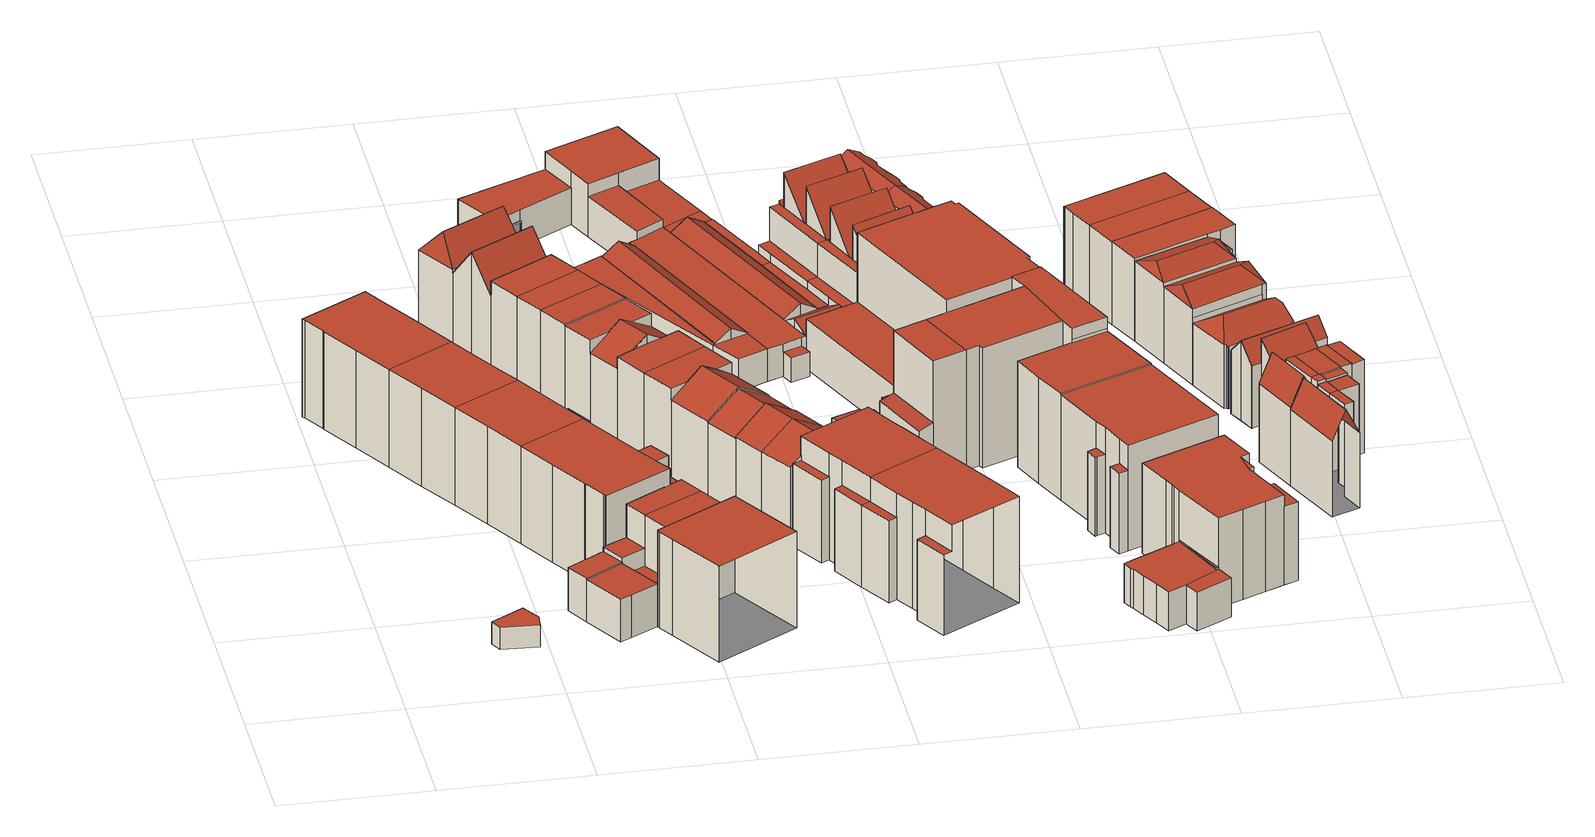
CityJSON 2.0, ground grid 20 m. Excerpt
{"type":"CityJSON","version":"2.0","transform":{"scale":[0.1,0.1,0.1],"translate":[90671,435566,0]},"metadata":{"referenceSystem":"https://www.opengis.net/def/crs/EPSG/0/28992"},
"CityObjects":{
"building1":{"type":"Building","attributes":{"TerrainHeight":2.7,"bron_tex":"UltraCAM-X 10cm juni 2008","voll_tex":"complete","bron_geo":"Lidar 15-30 punten - nov. 2008","status":"1","isWatertight":"1"},"geometry":[{"type":"MultiSurface","lod":"2","boundaries":[[[0,1,2,3,4]],[[5,6,7,8,9]],[[0,4,6,5]],[[4,3,7,6]],[[3,2,8,7]],[[2,1,9,8]],[[1,0,5,9]]],"semantics":{"surfaces":[{"type":"RoofSurface"},{"type":"GroundSurface"},{"type":"WallSurface"}],"values":[0,1,2,2,2,2,2]}}]},
"building2":{"type":"Building","attributes":{"TerrainHeight":2.69,"bron_tex":"UltraCAM-X 10cm juni 2008","voll_tex":"complete","bron_geo":"Lidar 15-30 punten - nov. 2008","status":"1","isWatertight":"0"},"geometry":[{"type":"MultiSurface","lod":"2","boundaries":[[[10,11,12,13]],[[14,15,16,17,18,19,20,21,22,23,24]],[[25,26,27,28]],[[29,30,31,32,33]],[[34,35,36,37,38,39,40,41,42,43]],[[10,13,31,30]],[[13,12,44,45]],[[12,11,25,28]],[[14,24,46,42]],[[24,23,30,29]],[[23,22,11,10]],[[22,21,26,25]],[[19,18,38,37]],[[18,17,39,38]],[[17,16,40,39]],[[16,15,41,40]],[[15,14,42,41]],[[28,27,35,44]],[[29,33,43,46]],[[33,32,34,43]],[[32,31,45,34]]],"semantics":{"surfaces":[{"type":"RoofSurface"},{"type":"GroundSurface"},{"type":"WallSurface"}],"values":[0,0,0,0,1,2,2,2,2,2,2,2,2,2,2,2,2,2,2,2,2]}}]},
"building3":{"type":"Building","attributes":{"TerrainHeight":2.68,"bron_tex":"UltraCAM-X 10cm juni 2008","voll_tex":"complete","bron_geo":"Lidar 15-30 punten - nov. 2008","status":"1","isWatertight":"0"},"geometry":[{"type":"MultiSurface","lod":"2","boundaries":[[[21,20,19,47,48,49,50,51,52]],[[53,54,55,56]],[[57,58,59,60]],[[27,26,61,62]],[[36,35,63,64,65,66,37]],[[21,52,61,26]],[[52,51,54,53]],[[51,50,58,57]],[[48,47,66,65]],[[47,19,37,66]],[[53,56,62,61]],[[56,55,67,68]],[[55,54,57,60]],[[60,59,63,67]],[[27,62,68,35]]],"semantics":{"surfaces":[{"type":"RoofSurface"},{"type":"GroundSurface"},{"type":"WallSurface"}],"values":[0,0,0,0,1,2,2,2,2,2,2,2,2,2,2]}}]},
"building4":{"type":"Building","attributes":{"TerrainHeight":2.7,"bron_tex":"UltraCAM-X 10cm juni 2008","voll_tex":"complete","bron_geo":"Lidar 15-30 punten - nov. 2008","status":"1","isWatertight":"0"},"geometry":[{"type":"MultiSurface","lod":"2","boundaries":[[[69,70,71,72]],[[50,49,48,73,74,75,76,77,78]],[[79,59,58,80]],[[81,82,83,84]],[[65,64,63,85,86,87,88]],[[69,72,79,80]],[[72,71,89,90]],[[71,70,81,84]],[[50,78,80,58]],[[78,77,70,69]],[[77,76,82,81]],[[74,73,88,87]],[[73,48,65,88]],[[59,79,90,63]],[[84,83,85,89]],[[83,82,91,92]]],"semantics":{"surfaces":[{"type":"RoofSurface"},{"type":"GroundSurface"},{"type":"WallSurface"}],"values":[0,0,0,0,1,2,2,2,2,2,2,2,2,2,2,2]}}]},
"building5":{"type":"Building","attributes":{"TerrainHeight":2.75,"bron_tex":"UltraCAM-X 10cm juni 2008","voll_tex":"complete","bron_geo":"Lidar 15-30 punten - nov. 2008","status":"1","isWatertight":"0"},"geometry":[{"type":"MultiSurface","lod":"2","boundaries":[[[93,94,95,96]],[[97,98,99,100,101]],[[102,103,104,105]],[[95,106,107,96]],[[108,109,110,111,112]],[[113,114,115,116]],[[117,118,119,120,121,122,123]],[[115,114,120,124]],[[94,93,118,125]],[[93,96,126,118]],[[95,94,108,112]],[[101,100,114,113]],[[100,99,121,120]],[[99,98,122,121]],[[98,97,127,122]],[[103,102,128,123]],[[105,104,97,101]],[[104,103,123,127]],[[96,107,119,126]],[[107,106,124,119]],[[106,95,116,115]],[[110,109,117,128]],[[109,108,125,117]],[[112,111,113,116]],[[111,110,102,105]]],"semantics":{"surfaces":[{"type":"RoofSurface"},{"type":"GroundSurface"},{"type":"WallSurface"}],"values":[0,0,0,0,0,0,1,2,2,2,2,2,2,2,2,2,2,2,2,2,2,2,2,2,2]}}]},
"building6":{"type":"Building","attributes":{"TerrainHeight":2.72,"bron_tex":"UltraCAM-X 10cm juni 2008","voll_tex":"complete","bron_geo":"Lidar 15-30 punten - nov. 2008","status":"1","isWatertight":"0"},"geometry":[{"type":"MultiSurface","lod":"2","boundaries":[[[76,75,74,129,130,131,132,133,134,135,136,137]],[[137,136,138,139]],[[140,92,91,141]],[[142,143,144,145,146]],[[86,85,147,118,117,148,149,150,151,152,87]],[[146,145,147,153]],[[145,144,118,147]],[[144,143,154,118]],[[76,137,141,91]],[[136,135,143,142]],[[135,134,117,154]],[[134,133,148,117]],[[133,132,149,148]],[[132,131,150,149]],[[131,130,151,150]],[[130,129,152,151]],[[129,74,87,152]],[[137,139,140,141]],[[139,138,153,155]],[[138,136,142,146]],[[92,140,155,85]]],"semantics":{"surfaces":[{"type":"RoofSurface"},{"type":"GroundSurface"},{"type":"WallSurface"}],"values":[0,0,0,0,1,2,2,2,2,2,2,2,2,2,2,2,2,2,2,2,2]}}]},
"building7":{"type":"Building","attributes":{"TerrainHeight":3.16,"bron_tex":"UltraCAM-X 10cm juni 2008","voll_tex":"complete","bron_geo":"Lidar 15-30 punten - nov. 2008","status":"1","isWatertight":"0"},"geometry":[{"type":"MultiSurface","lod":"2","boundaries":[[[156,157,158,159,160,161,162,163]],[[119,164,165,166,167,168,120]],[[156,163,124,120]],[[163,162,119,124]],[[162,161,164,119]],[[160,159,166,165]],[[159,158,167,166]],[[158,157,168,167]],[[157,156,120,168]]],"semantics":{"surfaces":[{"type":"RoofSurface"},{"type":"GroundSurface"},{"type":"WallSurface"}],"values":[0,1,2,2,2,2,2,2,2]}}]},
"building8":{"type":"Building","attributes":{"TerrainHeight":0.76,"bron_tex":"UltraCAM-X 10cm juni 2008","voll_tex":"complete","bron_geo":"Lidar 15-30 punten - nov. 2008","status":"1","isWatertight":"0"},"geometry":[{"type":"MultiSurface","lod":"2","boundaries":[[[169,170,171]],[[171,170,172,173,174]],[[169,171,174,175]],[[176,177,178,179,180]],[[170,169,176,180]],[[174,173,178,181]],[[173,172,182,183]],[[172,170,184,185]],[[175,174,181,177]]],"semantics":{"surfaces":[{"type":"RoofSurface"},{"type":"GroundSurface"},{"type":"WallSurface"}],"values":[0,0,0,1,2,2,2,2,2]}}]},
"building9":{"type":"Building","attributes":{"TerrainHeight":0.98,"bron_tex":"UltraCAM-X 10cm juni 2008","voll_tex":"complete","bron_geo":"Lidar 15-30 punten - nov. 2008","status":"1","isWatertight":"0"},"geometry":[{"type":"MultiSurface","lod":"2","boundaries":[[[186,187,188,189]],[[184,186,189,185]],[[180,179,190,191]],[[189,188,192,193]],[[187,186,194,191]],[[185,189,193,182]],[[186,184,180,194]]],"semantics":{"surfaces":[{"type":"RoofSurface"},{"type":"GroundSurface"},{"type":"WallSurface"}],"values":[0,0,1,2,2,2,2]}}]},
"building10":{"type":"Building","attributes":{"TerrainHeight":0.86,"bron_tex":"UltraCAM-X 10cm juni 2008","voll_tex":"complete","bron_geo":"Lidar 15-30 punten - nov. 2008","status":"1","isWatertight":"0"},"geometry":[{"type":"MultiSurface","lod":"2","boundaries":[[[195,196,197,198]],[[191,190,199,200]],[[195,198,188,187]],[[198,197,201,192]],[[196,195,191,200]]],"semantics":{"surfaces":[{"type":"RoofSurface"},{"type":"GroundSurface"},{"type":"WallSurface"}],"values":[0,1,2,2,2]}}]},
"building11":{"type":"Building","attributes":{"TerrainHeight":0.87,"bron_tex":"UltraCAM-X 10cm juni 2008","voll_tex":"complete","bron_geo":"Lidar 15-30 punten - nov. 2008","status":"1","isWatertight":"0"},"geometry":[{"type":"MultiSurface","lod":"2","boundaries":[[[197,196,202,203,204]],[[200,199,205,206,207]],[[197,204,208,209]],[[204,203,206,205]],[[202,196,200,207]]],"semantics":{"surfaces":[{"type":"RoofSurface"},{"type":"GroundSurface"},{"type":"WallSurface"}],"values":[0,1,2,2,2]}}]},
"building12":{"type":"Building","attributes":{"TerrainHeight":0.81,"bron_tex":"UltraCAM-X 10cm juni 2008","voll_tex":"complete","bron_geo":"Lidar 15-30 punten - nov. 2008","status":"1","isWatertight":"0"},"geometry":[{"type":"MultiSurface","lod":"2","boundaries":[[[203,202,210,211]],[[207,206,212,213]],[[203,211,212,206]],[[211,210,214,215]],[[210,202,207,213]]],"semantics":{"surfaces":[{"type":"RoofSurface"},{"type":"GroundSurface"},{"type":"WallSurface"}],"values":[0,1,2,2,2]}}]},
"building13":{"type":"Building","attributes":{"TerrainHeight":0.92,"bron_tex":"UltraCAM-X 10cm juni 2008","voll_tex":"complete","bron_geo":"Lidar 15-30 punten - nov. 2008","status":"1","isWatertight":"0"},"geometry":[{"type":"MultiSurface","lod":"2","boundaries":[[[215,214,216,217]],[[213,212,218,219]],[[215,217,218,212]],[[217,220,221]],[[222,216,223]],[[216,214,213,219]]],"semantics":{"surfaces":[{"type":"RoofSurface"},{"type":"GroundSurface"},{"type":"WallSurface"}],"values":[0,1,2,2,2,2]}}]},
"building14":{"type":"Building","attributes":{"TerrainHeight":0.87,"bron_tex":"UltraCAM-X 10cm juni 2008","voll_tex":"complete","bron_geo":"Lidar 15-30 punten - nov. 2008","status":"1","isWatertight":"0"},"geometry":[{"type":"MultiSurface","lod":"2","boundaries":[[[182,192,224,183]],[[178,225,190,179]],[[183,224,225,178]]],"semantics":{"surfaces":[{"type":"RoofSurface"},{"type":"GroundSurface"},{"type":"WallSurface"}],"values":[0,1,2]}}]},
"building15":{"type":"Building","attributes":{"TerrainHeight":1.09,"bron_tex":"UltraCAM-X 10cm juni 2008","voll_tex":"complete","bron_geo":"Lidar 15-30 punten - nov. 2008","status":"1","isWatertight":"0"},"geometry":[{"type":"MultiSurface","lod":"2","boundaries":[[[221,226,227,228]],[[226,223,229,227]],[[219,218,230,231]],[[226,220,232]],[[221,228,230,218]],[[233,227,234]],[[222,226,232]],[[227,235,234]],[[229,223,219,231]]],"semantics":{"surfaces":[{"type":"RoofSurface"},{"type":"GroundSurface"},{"type":"WallSurface"}],"values":[0,0,1,2,2,2,2,2,2]}}]},
"building16":{"type":"Building","attributes":{"TerrainHeight":0.89,"bron_tex":"UltraCAM-X 10cm juni 2008","voll_tex":"complete","bron_geo":"Lidar 15-30 punten - nov. 2008","status":"1","isWatertight":"0"},"geometry":[{"type":"MultiSurface","lod":"2","boundaries":[[[224,192,201,236]],[[225,237,199,190]],[[224,236,237,225]],[[236,201,209,238]]],"semantics":{"surfaces":[{"type":"RoofSurface"},{"type":"GroundSurface"},{"type":"WallSurface"}],"values":[0,1,2,2]}}]},
"building17":{"type":"Building","attributes":{"TerrainHeight":1.14,"bron_tex":"UltraCAM-X 10cm juni 2008","voll_tex":"complete","bron_geo":"Lidar 15-30 punten - nov. 2008","status":"1","isWatertight":"0"},"geometry":[{"type":"MultiSurface","lod":"2","boundaries":[[[239,240,241,242]],[[231,230,243,244]],[[233,242,228]],[[239,235,229]],[[242,241,243,230]],[[240,239,231,244]]],"semantics":{"surfaces":[{"type":"RoofSurface"},{"type":"GroundSurface"},{"type":"WallSurface"}],"values":[0,1,2,2,2,2]}}]},
"building18":{"type":"Building","attributes":{"TerrainHeight":0.89,"bron_tex":"UltraCAM-X 10cm juni 2008","voll_tex":"complete","bron_geo":"Lidar 15-30 punten - nov. 2008","status":"1","isWatertight":"0"},"geometry":[{"type":"MultiSurface","lod":"2","boundaries":[[[209,208,245,246,238]],[[237,247,248,205,199]],[[238,246,247,237]],[[246,245,249,250]],[[245,208,205,248]]],"semantics":{"surfaces":[{"type":"RoofSurface"},{"type":"GroundSurface"},{"type":"WallSurface"}],"values":[0,1,2,2,2]}}]},
"building19":{"type":"Building","attributes":{"TerrainHeight":1.2,"bron_tex":"UltraCAM-X 10cm juni 2008","voll_tex":"complete","bron_geo":"Lidar 15-30 punten - nov. 2008","status":"1","isWatertight":"0"},"geometry":[{"type":"MultiSurface","lod":"2","boundaries":[[[241,240,251,252]],[[244,243,253,254]],[[241,252,253,243]],[[252,255,256]],[[257,251,258]],[[251,240,244,254]]],"semantics":{"surfaces":[{"type":"RoofSurface"},{"type":"GroundSurface"},{"type":"WallSurface"}],"values":[0,1,2,2,2,2]}}]},
"building20":{"type":"Building","attributes":{"TerrainHeight":0.97,"bron_tex":"UltraCAM-X 10cm juni 2008","voll_tex":"complete","bron_geo":"Lidar 15-30 punten - nov. 2008","status":"1","isWatertight":"0"},"geometry":[{"type":"MultiSurface","lod":"2","boundaries":[[[258,259,260,261]],[[261,260,262,256]],[[254,253,263,264]],[[257,261,265]],[[260,259,266,267]],[[259,258,254,264]],[[261,255,265]],[[256,262,263,253]],[[262,260,267,268]]],"semantics":{"surfaces":[{"type":"RoofSurface"},{"type":"GroundSurface"},{"type":"WallSurface"}],"values":[0,0,1,2,2,2,2,2,2]}}]},
"building21":{"type":"Building","attributes":{"TerrainHeight":1.1,"bron_tex":"UltraCAM-X 10cm juni 2008","voll_tex":"complete","bron_geo":"Lidar 15-30 punten - nov. 2008","status":"1","isWatertight":"0"},"geometry":[{"type":"MultiSurface","lod":"2","boundaries":[[[267,266,269,270]],[[268,267,270,271]],[[264,263,272,273]],[[269,266,264,273]],[[268,271,272,263]]],"semantics":{"surfaces":[{"type":"RoofSurface"},{"type":"GroundSurface"},{"type":"WallSurface"}],"values":[0,0,1,2,2]}}]},
"building22":{"type":"Building","attributes":{"TerrainHeight":0.76,"bron_tex":"UltraCAM-X 10cm juni 2008","voll_tex":"complete","bron_geo":"Lidar 15-30 punten - nov. 2008","status":"1","isWatertight":"0"},"geometry":[{"type":"MultiSurface","lod":"2","boundaries":[[[250,249,274,275,276]],[[247,277,278,279,248]],[[250,276,277,247]],[[276,275,278,277]],[[275,274,279,278]],[[274,249,248,279]]],"semantics":{"surfaces":[{"type":"RoofSurface"},{"type":"GroundSurface"},{"type":"WallSurface"}],"values":[0,1,2,2,2,2]}}]},
"building23":{"type":"Building","attributes":{"TerrainHeight":0.93,"bron_tex":"UltraCAM-X 10cm juni 2008","voll_tex":"complete","bron_geo":"Lidar 15-30 punten - nov. 2008","status":"1","isWatertight":"0"},"geometry":[{"type":"MultiSurface","lod":"2","boundaries":[[[280,281,282,283]],[[284,280,283,285]],[[273,272,286,287]],[[281,280,270,269]],[[282,281,273,287]],[[280,284,271,270]],[[284,285,286,272]]],"semantics":{"surfaces":[{"type":"RoofSurface"},{"type":"GroundSurface"},{"type":"WallSurface"}],"values":[0,0,1,2,2,2,2]}}]},
"building24":{"type":"Building","attributes":{"TerrainHeight":0.93,"bron_tex":"UltraCAM-X 10cm juni 2008","voll_tex":"complete","bron_geo":"Lidar 15-30 punten - nov. 2008","status":"1","isWatertight":"0"},"geometry":[{"type":"MultiSurface","lod":"2","boundaries":[[[283,282,288,289,290]],[[285,283,290,291]],[[287,286,292,293,294]],[[290,289,293,295]],[[289,288,294,293]],[[288,282,287,294]],[[285,291,292,286]],[[291,290,295,292]]],"semantics":{"surfaces":[{"type":"RoofSurface"},{"type":"GroundSurface"},{"type":"WallSurface"}],"values":[0,0,1,2,2,2,2,2]}}]},
"building25":{"type":"Building","attributes":{"TerrainHeight":0.87,"bron_tex":"UltraCAM-X 10cm juni 2008","voll_tex":"complete","bron_geo":"Lidar 15-30 punten - nov. 2008","status":"1","isWatertight":"0"},"geometry":[{"type":"MultiSurface","lod":"2","boundaries":[[[296,297,298,299,300,301,302,303,304,305,306]],[[307,308,309,310]],[[311,312,313,314]],[[293,292,315,316,317,318,319,320,321,322,323,324,325]],[[307,310,326,293]],[[309,308,325,324]],[[308,307,293,325]],[[311,314,323,322]],[[312,311,322,321]],[[296,306,292,326]],[[306,305,315,292]],[[305,304,316,315]],[[304,303,317,316]],[[303,302,318,317]],[[302,301,319,318]],[[301,300,320,319]],[[299,298,314,313]],[[298,297,324,323]],[[297,296,310,309]]],"semantics":{"surfaces":[{"type":"RoofSurface"},{"type":"GroundSurface"},{"type":"WallSurface"}],"values":[0,0,0,1,2,2,2,2,2,2,2,2,2,2,2,2,2,2,2]}}]},
"building26":{"type":"Building","attributes":{"TerrainHeight":0.86,"bron_tex":"UltraCAM-X 10cm juni 2008","voll_tex":"complete","bron_geo":"Lidar 15-30 punten - nov. 2008","status":"1","isWatertight":"0"},"geometry":[{"type":"MultiSurface","lod":"2","boundaries":[[[300,299,327,328,329,330,331,332,333]],[[313,312,334,335]],[[336,337,338,339]],[[321,320,340,341,342,343,344,345,346,347,348]],[[335,334,348,347]],[[334,312,321,348]],[[336,339,345,344]],[[337,336,344,343]],[[300,333,340,320]],[[333,332,341,340]],[[332,331,342,341]],[[330,329,339,338]],[[329,328,346,345]],[[328,327,347,346]],[[327,299,313,335]]],"semantics":{"surfaces":[{"type":"RoofSurface"},{"type":"GroundSurface"},{"type":"WallSurface"}],"values":[0,0,0,1,2,2,2,2,2,2,2,2,2,2,2]}}]},
"building27":{"type":"Building","attributes":{"TerrainHeight":0.56,"bron_tex":"UltraCAM-X 10cm juni 2008","voll_tex":"complete","bron_geo":"Lidar 15-30 punten - nov. 2008","status":"1","isWatertight":"1"},"geometry":[{"type":"MultiSurface","lod":"2","boundaries":[[[349,350,351,352]],[[353,354,355,356]],[[349,352,356,355]],[[352,351,353,356]],[[351,350,354,353]],[[350,349,355,354]]],"semantics":{"surfaces":[{"type":"RoofSurface"},{"type":"GroundSurface"},{"type":"WallSurface"}],"values":[0,1,2,2,2,2]}}]},
"building28":{"type":"Building","attributes":{"TerrainHeight":-1.02,"bron_tex":"UltraCAM-X 10cm juni 2008","voll_tex":"complete","bron_geo":"Lidar 15-30 punten - nov. 2008","status":"1","isWatertight":"0"},"geometry":[{"type":"MultiSurface","lod":"2","boundaries":[[[357,358,359,360,361]],[[362,363,364,365,366]],[[367,368,369,370,371]],[[372,373,374,375,376,377]],[[378,372,377,379,380]],[[381,382,383,384]],[[385,386,387,388,389,390,368,391,392,393,394]],[[395,396,397,398]],[[399,400,401,402,403,404]],[[405,362,366,406,407]],[[400,408,388,387,401]],[[409,367,371,410,411]],[[412,413,414,415]],[[416,417,413,412]],[[418,419,420,421]],[[422,423,419,418]],[[424,425,426,427]],[[428,429,430,431,432]],[[433,434,435,436,437]],[[438,439,440,441,442,443,444,445,446,447,448,449,450,451,452,453,454,455]],[[358,357,456,457]],[[357,361,458,456]],[[359,358,395,398]],[[364,363,411,410]],[[371,459,460]],[[369,368,441]],[[461,367,462]],[[380,379,454,463]],[[384,383,372,378]],[[383,382,394,393]],[[382,381,464,447]],[[385,394,447,458]],[[393,392,373,372]],[[391,465,409]],[[368,390,442,441]],[[390,389,466,467]],[[389,388,468,443]],[[386,385,361,360]],[[396,395,457,469]],[[404,403,469,446]],[[403,402,397,396]],[[400,399,445,470]],[[405,407,375,374]],[[388,408,444,468]],[[408,400,470,444]],[[471,371,460]],[[367,465,462]],[[418,421,360,359]],[[421,420,387,386]],[[420,419,472,387]],[[412,415,374,473]],[[415,474,362,405]],[[474,414,363,362]],[[414,413,475,411]],[[416,412,473,373]],[[413,417,409,475]],[[417,416,392,391]],[[422,418,398,397]],[[419,423,401,472]],[[423,422,402,401]],[[427,426,450,449]],[[426,425,476,477]],[[425,424,478,451]],[[428,432,479,452]],[[431,430,449,448]],[[430,429,424,427]],[[429,428,452,478]],[[433,437,453,479]],[[437,436,463,453]],[[436,480,378,380]],[[480,435,381,384]],[[435,434,448,464]],[[434,433,432,431]]],"semantics":{"surfaces":[{"type":"RoofSurface"},{"type":"GroundSurface"},{"type":"WallSurface"}],"values":[0,0,0,0,0,0,0,0,0,0,0,0,0,0,0,0,0,0,0,1,2,2,2,2,2,2,2,2,2,2,2,2,2,2,2,2,2,2,2,2,2,2,2,2,2,2,2,2,2,2,2,2,2,2,2,2,2,2,2,2,2,2,2,2,2,2,2,2,2,2,2,2,2]}}]},
"building29":{"type":"Building","attributes":{"TerrainHeight":-0.42,"bron_tex":"UltraCAM-X 10cm juni 2008","voll_tex":"complete","bron_geo":"Lidar 15-30 punten - nov. 2008","status":"1","isWatertight":"0"},"geometry":[{"type":"MultiSurface","lod":"2","boundaries":[[[466,481,482,467]],[[443,442,483,484]],[[467,482,483,442]],[[482,481,484,483]],[[481,466,443,484]]],"semantics":{"surfaces":[{"type":"RoofSurface"},{"type":"GroundSurface"},{"type":"WallSurface"}],"values":[0,1,2,2,2]}}]},
"building30":{"type":"Building","attributes":{"TerrainHeight":-0.84,"bron_tex":"UltraCAM-X 10cm juni 2008","voll_tex":"complete","bron_geo":"Lidar 15-30 punten - nov. 2008","status":"1","isWatertight":"0"},"geometry":[{"type":"MultiSurface","lod":"2","boundaries":[[[485,486,487,488]],[[489,490,491,486,492,493]],[[494,495,496,497]],[[498,499,500,501]],[[502,503,504,505,506,507,508,509,510,511,512,513]],[[503,514,515,516,517,504]],[[518,519,520,521]],[[522,523,524,439,438,525,526,527,528,529,530,531]],[[494,497,521,520]],[[497,532,515]],[[533,494,493]],[[485,488,496,495]],[[488,534,516]],[[486,535,487]],[[536,485,492]],[[537,493,520]],[[533,492,495]],[[491,490,498,501]],[[538,499,406,366]],[[500,538,366,365]],[[502,513,526,525]],[[513,512,527,526]],[[512,511,528,527]],[[511,510,529,528]],[[510,509,530,529]],[[509,508,531,530]],[[508,507,522,531]],[[507,506,523,522]],[[506,505,524,523]],[[505,504,539]],[[517,534,487]],[[516,532,496]],[[515,514,518,521]],[[537,519,489]]],"semantics":{"surfaces":[{"type":"RoofSurface"},{"type":"GroundSurface"},{"type":"WallSurface"}],"values":[0,0,0,0,0,0,0,1,2,2,2,2,2,2,2,2,2,2,2,2,2,2,2,2,2,2,2,2,2,2,2,2,2,2]}}]},
"building31":{"type":"Building","attributes":{"TerrainHeight":-0.79,"bron_tex":"UltraCAM-X 10cm juni 2008","voll_tex":"complete","bron_geo":"Lidar 15-30 punten - nov. 2008","status":"1","isWatertight":"0"},"geometry":[{"type":"MultiSurface","lod":"2","boundaries":[[[540,541,542,543,544,545]],[[546,545,544,547,548,549]],[[550,551,552,553,554,555,556,557,558,559,560,561,562]],[[563,564,541,540]],[[565,566,567,568]],[[569,570,571,572,573,574]],[[575,576,577,578,579,580]],[[581,582,583,584]],[[585,586,587,588,589,590]],[[591,592,593,594]],[[595,596,597,598,599,600,601,602,603,604,605,606,607,608,441,440,609,610,611,612,613]],[[614,615,596,597]],[[615,614,616,617]],[[575,580,607,606]],[[576,575,590,589]],[[582,581,618,604]],[[581,584,587,586]],[[584,583,603,602]],[[583,582,604,603]],[[586,585,605,618]],[[585,590,606,605]],[[588,587,602,619]],[[591,594,589,588]],[[593,592,601,620]],[[592,591,619,601]],[[563,540,577,576]],[[541,564,620,621]],[[564,563,594,593]],[[566,565,579,578]],[[569,574,370,369]],[[574,573,622,440]],[[572,571,580,579]],[[571,570,608,607]],[[570,569,441,608]],[[623,545,567,566]],[[540,623,578,577]],[[544,543,599,598]],[[543,542,600,599]],[[542,541,621,600]],[[546,549,553,552]],[[549,548,596,595]],[[548,547,616,617]],[[547,544,598,597]],[[545,546,568,567]],[[550,562,624,622]],[[562,561,625,624]],[[561,560,626,625]],[[560,559,627,626]],[[559,558,609,627]],[[558,557,610,609]],[[557,556,611,610]],[[556,555,612,611]],[[555,554,613,612]],[[554,553,595,613]],[[552,551,565,568]],[[551,550,573,572]]],"semantics":{"surfaces":[{"type":"RoofSurface"},{"type":"GroundSurface"},{"type":"WallSurface"}],"values":[0,0,0,0,0,0,0,0,0,0,1,2,2,2,2,2,2,2,2,2,2,2,2,2,2,2,2,2,2,2,2,2,2,2,2,2,2,2,2,2,2,2,2,2,2,2,2,2,2,2,2,2,2,2,2,2]}}]},
"building32":{"type":"Building","attributes":{"TerrainHeight":-0.81,"bron_tex":"UltraCAM-X 10cm juni 2008","voll_tex":"complete","bron_geo":"Lidar 15-30 punten - nov. 2008","status":"1","isWatertight":"0"},"geometry":[{"type":"MultiSurface","lod":"2","boundaries":[[[628,629,630,631]],[[487,535,632,633]],[[486,491,634,635,636,637,638]],[[639,640,641,642,643]],[[501,500,644,645]],[[539,504,646,647,648,649,650,651,652,653,654,655]],[[504,517,656,657,658,646]],[[659,660,661,609,440,439,524,662,663,664,665,666]],[[628,631,633,632]],[[631,667,656]],[[668,628,638]],[[486,638,632,535]],[[668,637,629]],[[636,635,625,669]],[[635,634,624,625]],[[634,491,501,645]],[[639,643,630,629]],[[643,670,657]],[[642,641,626,627]],[[641,640,669,626]],[[640,639,637,636]],[[645,644,440,624]],[[671,500,365,364]],[[471,671,410]],[[644,459,370]],[[539,655,662,524]],[[655,654,663,662]],[[654,653,664,663]],[[653,652,665,664]],[[652,651,666,665]],[[651,650,659,666]],[[650,649,660,659]],[[649,648,661,660]],[[648,647,609,661]],[[647,646,672,609]],[[646,658,627,672]],[[658,670,642]],[[657,667,630]],[[656,517,487,633]]],"semantics":{"surfaces":[{"type":"RoofSurface"},{"type":"GroundSurface"},{"type":"WallSurface"}],"values":[0,0,0,0,0,0,0,1,2,2,2,2,2,2,2,2,2,2,2,2,2,2,2,2,2,2,2,2,2,2,2,2,2,2,2,2,2,2,2]}}]},
"building33":{"type":"Building","attributes":{"TerrainHeight":1.4,"bron_tex":"UltraCAM-X 10cm juni 2008","voll_tex":"complete","bron_geo":"Lidar 15-30 punten - nov. 2008","status":"1","isWatertight":"0"},"geometry":[{"type":"MultiSurface","lod":"2","boundaries":[[[673,674,675,676,677,678,679,680,681,682,683,684,685]],[[679,686,687,680]],[[688,689,690,691,692,693,694,695,696,697,698,699,700,701,702]],[[673,685,698,697]],[[685,684,699,698]],[[684,683,700,699]],[[683,682,701,700]],[[679,678,692,691]],[[678,677,693,692]],[[677,676,694,693]],[[676,675,695,694]],[[675,674,696,695]],[[674,673,697,696]],[[680,687,689,688]],[[687,686,690,689]],[[686,679,691,690]]],"semantics":{"surfaces":[{"type":"RoofSurface"},{"type":"GroundSurface"},{"type":"WallSurface"}],"values":[0,0,1,2,2,2,2,2,2,2,2,2,2,2,2,2]}}]},
"building34":{"type":"Building","attributes":{"TerrainHeight":-0.38,"bron_tex":"UltraCAM-X 10cm juni 2008","voll_tex":"complete","bron_geo":"Lidar 15-30 punten - nov. 2008","status":"1","isWatertight":"0"},"geometry":[{"type":"MultiSurface","lod":"2","boundaries":[[[703,704,705,706,617,616]],[[707,708,709,597,596,710]],[[703,616,597,709]],[[617,706,710,596]],[[706,705,711,712]],[[705,704,708,707]],[[704,703,709,708]]],"semantics":{"surfaces":[{"type":"RoofSurface"},{"type":"GroundSurface"},{"type":"WallSurface"}],"values":[0,1,2,2,2,2,2]}}]},
"building35":{"type":"Building","attributes":{"TerrainHeight":-0.37,"bron_tex":"UltraCAM-X 10cm juni 2008","voll_tex":"complete","bron_geo":"Lidar 15-30 punten - nov. 2008","status":"1","isWatertight":"0"},"geometry":[{"type":"MultiSurface","lod":"2","boundaries":[[[712,711,713,714,715,716,717]],[[718,719,720,721,722]],[[723,724,725,726,727]],[[707,710,728,729,730,731,732,733,734,735,736,737]],[[712,717,728,710]],[[717,716,738,728]],[[716,715,719,718]],[[715,714,733,732]],[[714,713,723,727]],[[713,711,707,737]],[[721,720,731,730]],[[720,719,732,731]],[[718,722,729,738]],[[722,721,730,729]],[[724,723,737,736]],[[727,726,734,733]],[[726,725,735,734]],[[725,724,736,735]]],"semantics":{"surfaces":[{"type":"RoofSurface"},{"type":"GroundSurface"},{"type":"WallSurface"}],"values":[0,0,0,1,2,2,2,2,2,2,2,2,2,2,2,2,2,2]}}]},
"building36":{"type":"Building","attributes":{"TerrainHeight":1.18,"bron_tex":"UltraCAM-X 10cm juni 2008","voll_tex":"complete","bron_geo":"Lidar 15-30 punten - nov. 2008","status":"1","isWatertight":"0"},"geometry":[{"type":"MultiSurface","lod":"2","boundaries":[[[739,740,741]],[[742,743,744]],[[745,746,747,748,749]],[[750,751,752,753,754,755,756,757,758,759,740,739,760,761]],[[701,762,763,764,765,766,767,768,769,770,771,772,773,774,775,776,688,702]],[[739,741,769,768]],[[741,740,770,769]],[[744,743,681,680]],[[743,742,682,681]],[[745,749,772,771]],[[749,748,773,772]],[[748,747,774,773]],[[747,746,777,774]],[[750,761,766,765]],[[761,760,767,766]],[[760,739,768,767]],[[740,759,771,770]],[[759,758,746,745]],[[758,757,775,777]],[[757,756,776,775]],[[756,755,688,776]],[[755,754,742,744]],[[754,753,762,701]],[[753,752,763,762]],[[752,751,764,763]],[[751,750,765,764]]],"semantics":{"surfaces":[{"type":"RoofSurface"},{"type":"GroundSurface"},{"type":"WallSurface"}],"values":[0,0,0,0,1,2,2,2,2,2,2,2,2,2,2,2,2,2,2,2,2,2,2,2,2,2]}}]},
"building37":{"type":"Building","attributes":{"TerrainHeight":0.64,"bron_tex":"UltraCAM-X 10cm juni 2008","voll_tex":"complete","bron_geo":"Lidar 15-30 punten - nov. 2008","status":"1","isWatertight":"0"},"geometry":[{"type":"MultiSurface","lod":"2","boundaries":[[[778,779,780,781,782]],[[779,783,784,780]],[[785,786,787,788]],[[789,790,791,792]],[[793,789,792,794]],[[795,796,797,798,799,800,801,802]],[[782,781,801,800]],[[784,783,795,802]],[[785,788,796,803]],[[788,787,797,796]],[[787,786,798,797]],[[792,791,799,798]],[[791,790,800,799]],[[790,789,804,782]],[[793,794,803,805]],[[794,792,786,785]],[[789,793,778,804]]],"semantics":{"surfaces":[{"type":"RoofSurface"},{"type":"GroundSurface"},{"type":"WallSurface"}],"values":[0,0,0,0,0,1,2,2,2,2,2,2,2,2,2,2,2]}}]},
"building38":{"type":"Building","attributes":{"TerrainHeight":-0.72,"bron_tex":"UltraCAM-X 10cm juni 2008","voll_tex":"complete","bron_geo":"Lidar 15-30 punten - nov. 2008","status":"1","isWatertight":"0"},"geometry":[{"type":"MultiSurface","lod":"2","boundaries":[[[806,807,808,809,810,811]],[[812,813,814,815,816,817]],[[806,811,816,815]],[[811,810,817,816]],[[809,808,813,812]],[[808,807,814,813]],[[807,806,815,814]]],"semantics":{"surfaces":[{"type":"RoofSurface"},{"type":"GroundSurface"},{"type":"WallSurface"}],"values":[0,1,2,2,2,2,2]}}]},
"building39":{"type":"Building","attributes":{"TerrainHeight":-0.88,"bron_tex":"UltraCAM-X 10cm juni 2008","voll_tex":"complete","bron_geo":"Lidar 15-30 punten - nov. 2008","status":"1","isWatertight":"0"},"geometry":[{"type":"MultiSurface","lod":"2","boundaries":[[[818,819,820,821]],[[822,823,824,825,826]],[[824,827,828,825]],[[825,828,826]],[[823,827,824]],[[829,830,831,832,833,834]],[[819,818,830,835]],[[818,821,831,830]],[[821,820,832,831]],[[823,822,835,829]],[[822,826,820,819]],[[828,827,836,837]],[[826,828,833,832]],[[827,823,829,834]]],"semantics":{"surfaces":[{"type":"RoofSurface"},{"type":"GroundSurface"},{"type":"WallSurface"}],"values":[0,0,0,0,0,1,2,2,2,2,2,2,2,2]}}]},
"building40":{"type":"Building","attributes":{"TerrainHeight":0.33,"bron_tex":"UltraCAM-X 10cm juni 2008","voll_tex":"complete","bron_geo":"Lidar 15-30 punten - nov. 2008","status":"1","isWatertight":"0"},"geometry":[{"type":"MultiSurface","lod":"2","boundaries":[[[838,839,840,841]],[[839,842,843,840]],[[844,845,846,847,848]],[[849,844,848,850]],[[851,852,853,854,855]],[[846,856,857,847]],[[858,859,860,861]],[[862,863,864,865]],[[866,867,868,869]],[[870,871,872,796,795,873,874,875,876]],[[839,838,877,878]],[[841,840,779,778]],[[842,839,878,873]],[[840,843,783,779]],[[843,842,873,795]],[[846,845,874,879]],[[845,844,880,881]],[[848,847,866,869]],[[844,849,882,880]],[[849,850,853,852]],[[850,848,862,865]],[[852,851,883,882]],[[851,855,876,875]],[[855,854,870,876]],[[854,853,871,870]],[[856,846,879,877]],[[857,856,838,884]],[[858,861,847,857]],[[861,860,867,866]],[[860,859,805,885]],[[859,858,884,841]],[[865,864,872,871]],[[864,863,796,872]],[[869,868,863,862]],[[868,867,885,796]]],"semantics":{"surfaces":[{"type":"RoofSurface"},{"type":"GroundSurface"},{"type":"WallSurface"}],"values":[0,0,0,0,0,0,0,0,0,1,2,2,2,2,2,2,2,2,2,2,2,2,2,2,2,2,2,2,2,2,2,2,2,2,2]}}]},
"building41":{"type":"Building","attributes":{"TerrainHeight":-0.8,"bron_tex":"UltraCAM-X 10cm juni 2008","voll_tex":"complete","bron_geo":"Lidar 15-30 punten - nov. 2008","status":"1","isWatertight":"0"},"geometry":[{"type":"MultiSurface","lod":"2","boundaries":[[[810,809,886,887]],[[812,817,888,889]],[[810,887,888,817]],[[886,809,812,889]]],"semantics":{"surfaces":[{"type":"RoofSurface"},{"type":"GroundSurface"},{"type":"WallSurface"}],"values":[0,1,2,2]}}]},
"building42":{"type":"Building","attributes":{"TerrainHeight":-0.88,"bron_tex":"UltraCAM-X 10cm juni 2008","voll_tex":"complete","bron_geo":"Lidar 15-30 punten - nov. 2008","status":"1","isWatertight":"0"},"geometry":[{"type":"MultiSurface","lod":"2","boundaries":[[[890,891,892,893,894]],[[836,895,896]],[[896,895,897,898,899]],[[899,898,900]],[[836,896,899,900,837]],[[834,833,901,902,903,904,905,906,907]],[[908,909,906,907]],[[909,908,910,911]],[[895,836,834,907]],[[898,897,906,905]],[[897,895,912,913]],[[900,898,905,904]],[[837,900,891,890]],[[890,894,901,833]],[[894,893,902,901]],[[893,892,903,902]],[[892,891,904,903]]],"semantics":{"surfaces":[{"type":"RoofSurface"},{"type":"GroundSurface"},{"type":"WallSurface"}],"values":[0,0,0,0,0,1,2,2,2,2,2,2,2,2,2,2,2]}}]},
"building43":{"type":"Building","attributes":{"TerrainHeight":-0.23,"bron_tex":"UltraCAM-X 10cm juni 2008","voll_tex":"complete","bron_geo":"Lidar 15-30 punten - nov. 2008","status":"1","isWatertight":"0"},"geometry":[{"type":"MultiSurface","lod":"2","boundaries":[[[914,915,916,917,918,919,920,921,922,923]],[[911,910,923,922]],[[910,914,923]],[[911,922,921]],[[924,925,926,927]],[[907,906,928,929,930,931,932,933,934,935,936,937]],[[927,926,931,930]],[[926,925,932,931]],[[925,924,933,932]],[[921,920,929,928]],[[920,919,930,929]],[[919,918,924,927]],[[918,917,934,933]],[[917,916,935,934]],[[916,915,936,935]],[[915,914,937,936]],[[914,910,907,937]],[[911,921,928,906]]],"semantics":{"surfaces":[{"type":"RoofSurface"},{"type":"GroundSurface"},{"type":"WallSurface"}],"values":[0,0,0,0,0,1,2,2,2,2,2,2,2,2,2,2,2,2]}}]},
"building44":{"type":"Building","attributes":{"TerrainHeight":-0.89,"bron_tex":"UltraCAM-X 10cm juni 2008","voll_tex":"complete","bron_geo":"Lidar 15-30 punten - nov. 2008","status":"1","isWatertight":"0"},"geometry":[{"type":"MultiSurface","lod":"2","boundaries":[[[938,939,940,941,942,943]],[[889,888,944,830,829]],[[939,938,887,886]],[[938,943,944,888]],[[943,942,830,944]],[[942,941,835,830]],[[941,940,829,835]],[[940,939,889,829]]],"semantics":{"surfaces":[{"type":"RoofSurface"},{"type":"GroundSurface"},{"type":"WallSurface"}],"values":[0,1,2,2,2,2,2,2]}}]},
"building45":{"type":"Building","attributes":{"TerrainHeight":-0.23,"bron_tex":"UltraCAM-X 10cm juni 2008","voll_tex":"complete","bron_geo":"Lidar 15-30 punten - nov. 2008","status":"1","isWatertight":"0"},"geometry":[{"type":"MultiSurface","lod":"2","boundaries":[[[945,946,947,948,949,950,951]],[[952,945,951,953,954,955]],[[956,957,958,959,960,961]],[[962,963,964,965,966,967,968,969,970,971,972,973,974]],[[951,950,974,975]],[[950,949,962,974]],[[948,947,968,967]],[[947,946,969,968]],[[946,945,976,969]],[[952,955,971,970]],[[955,954,972,971]],[[954,953,973,972]],[[953,951,975,973]],[[945,952,970,976]],[[956,961,949,948]],[[961,960,963,962]],[[960,959,964,963]],[[959,958,965,964]],[[958,957,966,965]],[[957,956,967,966]]],"semantics":{"surfaces":[{"type":"RoofSurface"},{"type":"GroundSurface"},{"type":"WallSurface"}],"values":[0,0,0,1,2,2,2,2,2,2,2,2,2,2,2,2,2,2,2,2]}}]},
"building46":{"type":"Building","attributes":{"TerrainHeight":0.34,"bron_tex":"UltraCAM-X 10cm juni 2008","voll_tex":"complete","bron_geo":"Lidar 15-30 punten - nov. 2008","status":"1","isWatertight":"0"},"geometry":[{"type":"MultiSurface","lod":"2","boundaries":[[[977,881,883,978]],[[963,875,874,964]],[[977,978,963,964]],[[978,883,875,963]],[[881,977,964,874]]],"semantics":{"surfaces":[{"type":"RoofSurface"},{"type":"GroundSurface"},{"type":"WallSurface"}],"values":[0,1,2,2,2]}}]},
"building47":{"type":"Building","attributes":{"TerrainHeight":-0.12,"bron_tex":"UltraCAM-X 10cm juni 2008","voll_tex":"complete","bron_geo":"Lidar 15-30 punten - nov. 2008","status":"1","isWatertight":"1"},"geometry":[{"type":"MultiSurface","lod":"2","boundaries":[[[979,980,981,982]],[[983,984,985,986]],[[979,982,985,984]],[[982,981,986,985]],[[981,980,983,986]],[[980,979,984,983]]],"semantics":{"surfaces":[{"type":"RoofSurface"},{"type":"GroundSurface"},{"type":"WallSurface"}],"values":[0,1,2,2,2,2]}}]},
"building48":{"type":"Building","attributes":{"TerrainHeight":-0.22,"bron_tex":"UltraCAM-X 10cm juni 2008","voll_tex":"complete","bron_geo":"Lidar 15-30 punten - nov. 2008","status":"1","isWatertight":"1"},"geometry":[{"type":"MultiSurface","lod":"2","boundaries":[[[987,988,989,990]],[[991,992,993,994]],[[987,990,992,991]],[[990,989,993,992]],[[989,988,994,993]],[[988,987,991,994]]],"semantics":{"surfaces":[{"type":"RoofSurface"},{"type":"GroundSurface"},{"type":"WallSurface"}],"values":[0,1,2,2,2,2]}}]}
},
"vertices":[
[132,135,31],[140,120,31],[189,117,31],[191,136,31],[176,161,31],[132,135,0],[176,161,0],[191,136,0],[189,117,0],[140,120,0],
[110,742,118],[142,688,118],[159,698,118],[127,752,118],[7,717,138],[10,713,138],[27,684,138],[28,682,138],[58,631,138],[88,578,138],[175,629,138],[176,629,138],[142,688,138],[110,742,138],[95,768,138],[142,688,113],[176,629,113],[193,639,113],[159,698,113],[95,768,109],[110,742,109],[127,752,109],[115,773,109],[112,778,109],[115,773,0],[193,639,0],[175,629,0],[88,578,0],[58,631,0],[28,682,0],[27,684,0],[10,713,0],[7,717,0],[112,778,0],[159,698,0],[127,752,0],[95,768,0],
[119,525,138],[150,473,138],[237,523,138],[238,524,138],[217,559,138],[199,589,138],[199,589,115],[217,559,115],[234,569,115],[216,599,115],[217,559,112],[238,524,112],[255,533,112],[234,569,112],[199,589,113],[216,599,113],[255,533,0],[237,523,0],[150,473,0],[119,525,0],[234,569,0],[216,599,0],
[274,461,122],[294,427,122],[311,437,122],[291,471,122],[181,420,138],[212,367,138],[298,417,138],[299,418,138],[294,427,138],[274,461,138],[291,471,112],[274,461,112],[294,427,116],[299,418,116],[316,428,116],[311,437,116],[316,428,0],[298,417,0],[212,367,0],[181,420,0],[311,437,0],[291,471,0],[299,418,115],[316,428,115],
[397,289,115],[320,243,115],[337,213,115],[415,258,115],[256,166,60],[288,110,60],[303,118,60],[339,139,60],[306,195,60],[288,225,62],[239,197,61],[256,166,61],[306,195,62],[370,157,115],[447,202,115],[320,243,68],[292,228,68],[288,225,68],[306,195,68],[337,213,68],[306,195,43],[339,139,43],[370,157,43],[337,213,43],[292,228,0],[397,289,0],[447,202,0],[339,139,0],[303,118,0],[288,110,0],[239,197,0],[370,157,0],[320,243,0],[415,258,0],[256,166,0],[288,225,0],
[242,314,138],[272,263,138],[273,261,138],[290,232,138],[291,231,138],[292,228,138],[381,279,138],[368,300,138],[351,328,138],[385,310,138],[368,338,138],[368,338,115],[351,328,115],[368,300,110],[381,279,110],[397,289,110],[394,293,110],[385,310,110],[394,293,0],[291,231,0],[290,232,0],[273,261,0],[272,263,0],[242,314,0],[385,310,0],[381,279,0],[368,338,0],
[339,139,136],[341,134,136],[353,114,136],[396,40,136],[396,39,136],[505,104,136],[447,202,136],[370,157,136],[505,104,0],[396,39,0],[396,40,0],[353,114,0],[341,134,0],
[185,894,115],[217,839,115],[212,873,150],[301,887,115],[310,893,115],[295,920,150],[278,947,115],[185,894,0],[278,947,0],[310,893,0],[301,887,0],[217,839,0],[295,920,0],[301,887,93],[310,893,93],[217,839,110],[301,887,110],
[235,809,155],[253,778,110],[337,827,110],[319,857,155],[337,827,0],[253,778,0],[337,827,93],[319,857,93],[235,809,0],
[253,778,130],[277,736,130],[362,785,130],[337,827,130],[362,785,0],[277,736,0],[362,785,93],
[299,698,130],[384,746,130],[370,771,130],[370,771,0],[384,746,0],[299,698,0],[370,771,52],[362,785,52],
[322,658,130],[407,707,130],[407,707,0],[322,658,0],[322,658,129],[407,707,129],
[346,617,129],[431,666,129],[431,666,0],[346,617,0],[404,651,129],[431,666,111],[373,633,129],[346,617,111],
[346,832,93],[346,832,0],
[388,642,140],[413,599,140],[456,623,111],[371,574,111],[456,623,0],[371,574,0],[388,642,129],[432,609,127],[413,599,127],[394,588,127],
[371,790,93],[371,790,0],[371,790,52],
[371,574,127],[396,530,127],[481,579,127],[456,623,127],[481,579,0],[396,530,0],
[390,782,52],[381,796,52],[381,796,0],[390,782,0],[390,782,23],[381,796,23],
[422,487,127],[506,535,127],[506,535,0],[422,487,0],[485,523,127],[506,535,111],[444,499,127],[422,487,111],
[456,427,111],[499,452,141],[464,511,141],[541,476,111],[541,476,0],[456,427,0],[464,511,127],[456,427,110],[499,452,139],[541,476,110],
[482,383,110],[524,408,139],[566,432,110],[566,432,0],[482,383,0],
[394,776,23],[425,795,23],[413,814,23],[413,814,0],[425,795,0],[394,776,0],
[524,408,141],[482,383,112],[506,341,112],[549,365,141],[566,432,112],[591,389,112],[591,389,0],[506,341,0],
[534,296,113],[537,298,115],[575,320,141],[617,344,112],[617,344,0],[537,298,0],[534,296,0],[575,320,0],
[548,305,151],[575,258,151],[587,237,151],[613,192,151],[706,246,151],[681,289,151],[674,302,151],[667,313,151],[645,353,151],[642,358,151],[617,344,151],[537,298,117],[564,252,117],[575,258,117],[548,305,117],[576,230,116],[601,186,116],[613,192,116],[587,237,116],[642,358,0],[645,353,0],[667,313,0],[674,302,0],[681,289,0],[706,246,0],[601,186,0],[576,230,0],[587,237,0],[575,258,0],[564,252,0],[548,305,0],
[638,148,151],[653,123,151],[665,102,151],[689,59,151],[783,112,151],[759,154,151],[730,204,151],[627,142,116],[638,148,116],[653,95,114],[678,52,114],[689,59,114],[665,102,114],[730,204,0],[759,154,0],[783,112,0],[678,52,0],[653,95,0],[665,102,0],[653,123,0],[638,148,0],[627,142,0],
[599,450,30],[623,408,30],[650,424,30],[624,464,30],[650,424,0],[623,408,0],[599,450,0],[624,464,0],
[446,968,44],[442,966,44],[446,960,44],[467,969,44],[463,979,44],[610,895,46],[658,779,46],[673,785,46],[655,828,46],[623,900,46],[623,738,59],[633,717,46],[633,717,45],[692,742,45],[683,763,59],[510,1008,45],[517,992,45],[561,1010,45],[573,1015,45],[572,1018,45],[563,1040,45],[472,1098,45],[530,1115,45],[527,1123,45],[431,1079,57],[474,985,57],[510,1008,57],[472,1098,57],[463,979,46],[467,969,46],[564,736,46],[581,695,46],[602,704,46],[627,715,46],[614,760,46],[517,992,46],[510,1008,46],[474,985,46],[442,966,23],[423,954,23],[424,951,23],[446,960,23],[384,932,46],[517,717,46],[520,718,46],[424,951,46],[423,954,46],[401,940,46],[561,1010,46],[613,924,46],[573,1015,46],[542,678,46],[614,760,45],[673,785,45],[658,779,45],[539,1001,61],[636,770,61],[658,779,47],[561,1010,47],[517,992,47],[614,760,47],[446,960,61],[542,727,61],[564,736,47],[467,969,47],[424,951,47],[520,718,47],[311,1051,37],[312,1051,37],[346,1070,37],[345,1071,37],[275,1111,52],[311,1051,52],[345,1071,52],[416,1112,52],[393,1162,52],[393,1162,77],[416,1112,76],[431,1079,75],[527,1123,75],[491,1205,77],[613,924,0],[655,828,0],[692,742,0],[633,717,0],[627,715,0],[602,704,0],[542,678,0],[384,932,0],[401,940,0],[474,985,0],[416,1112,0],[345,1071,0],[346,1070,0],[312,1051,0],[275,1111,0],[491,1205,0],[530,1115,0],[572,1018,0],[446,968,0],[442,966,0],[463,979,0],[683,762,58],[683,763,58],[632,718,46],[623,738,46],[527,1123,0],[431,1079,0],[615,759,46],[602,704,34],[627,715,34],[581,695,0],[423,954,0],[517,717,0],[682,765,58],[542,727,46],[539,1001,45],[610,895,47],[636,770,45],[312,1051,35],[346,1070,35],[311,1051,0],[393,1162,0],[472,1098,75],
[609,688,34],[634,698,34],[634,698,0],[609,688,0],
[664,882,159],[682,840,106],[757,875,108],[740,914,159],[641,936,106],[628,931,106],[669,835,106],[664,882,106],[645,927,106],[645,927,155],[664,882,101],[740,914,101],[721,959,155],[628,931,58],[613,924,58],[655,828,58],[669,835,58],[750,984,140],[734,977,149],[775,883,149],[790,890,141],[785,902,141],[786,912,138],[780,925,138],[773,930,141],[765,948,140],[766,958,138],[761,970,138],[753,976,140],[717,969,139],[721,959,139],[740,914,139],[757,875,139],[717,969,111],[641,936,111],[645,927,98],[721,959,98],[786,912,0],[785,902,0],[790,890,0],[750,984,0],[753,976,0],[761,970,0],[766,958,0],[765,948,0],[773,930,0],[780,925,0],[727,946,139],[662,886,106],[747,899,139],[682,840,105],[682,841,106],[642,933,106],[623,900,58],[790,890,140],
[745,521,170],[779,439,170],[797,447,170],[800,441,170],[908,486,170],[878,578,170],[867,604,170],[916,467,170],[963,486,170],[906,620,170],[702,746,168],[779,566,168],[867,604,168],[906,620,168],[894,648,168],[898,650,168],[837,793,168],[832,792,168],[829,800,168],[796,786,168],[776,778,168],[718,753,168],[707,748,168],[701,502,170],[735,421,170],[779,566,108],[790,540,108],[878,578,108],[867,604,108],[633,717,70],[710,536,70],[711,535,70],[779,566,70],[702,746,70],[692,742,70],[691,527,62],[701,502,62],[745,521,62],[790,540,62],[779,566,62],[711,535,62],[665,534,45],[627,518,45],[636,504,45],[672,519,45],[684,542,37],[665,534,37],[672,519,37],[682,494,37],[701,502,37],[691,527,37],[682,494,77],[716,413,77],[735,421,82],[701,502,82],[906,620,0],[963,486,0],[916,467,0],[908,486,0],[800,441,0],[797,447,0],[716,413,0],[672,519,0],[636,504,0],[627,518,0],[684,542,0],[691,527,0],[711,535,0],[710,536,0],[829,800,0],[832,792,0],[837,793,0],[898,650,0],[894,648,0],[916,467,154],[963,486,154],[916,467,150],[963,486,150],[665,534,0],[682,494,0],[735,421,0],[779,439,0],[702,746,0],[790,540,170],[707,748,0],[718,753,0],[776,778,0],[796,786,0],
[685,834,156],[704,787,97],[781,820,97],[761,866,156],[685,834,97],[761,866,97],[707,748,106],[718,753,106],[719,753,106],[704,787,106],[685,834,106],[704,787,155],[719,753,112],[776,778,112],[796,786,112],[781,820,155],[692,742,58],[707,748,58],[814,794,149],[829,800,141],[824,810,141],[825,820,138],[820,833,138],[812,839,140],[805,856,140],[805,866,138],[800,879,138],[792,885,140],[761,866,139],[781,820,139],[796,786,139],[820,833,0],[825,820,0],[824,810,0],[792,885,0],[800,879,0],[805,866,0],[805,856,0],[812,839,0],[767,853,139],[701,794,106],[719,753,0],[787,807,139],[673,785,58],[814,794,0],
[909,90,55],[915,77,55],[918,73,55],[927,56,55],[939,34,55],[950,12,55],[974,25,55],[1020,56,55],[1017,55,55],[985,130,55],[971,122,55],[919,95,55],[913,92,55],[984,5,55],[1031,31,55],[1020,56,0],[1031,31,0],[984,5,0],[974,25,0],[950,12,0],[939,34,0],[927,56,0],[918,73,0],[915,77,0],[909,90,0],[913,92,0],[919,95,0],[971,122,0],[985,130,0],[1017,55,0],
[842,435,150],[860,392,150],[879,348,150],[1001,399,150],[879,348,0],[860,392,0],[842,435,0],[1001,399,0],[879,348,149],[1001,399,149],
[910,276,149],[918,259,149],[930,229,149],[937,211,149],[1059,265,149],[937,211,114],[930,229,114],[920,225,114],[917,224,114],[925,206,114],[910,276,111],[898,270,111],[904,253,111],[907,255,111],[918,259,111],[1059,265,0],[925,206,0],[917,224,0],[920,225,0],[930,229,0],[918,259,0],[907,255,0],[904,253,0],[898,270,0],[910,276,0],[937,211,0],
[1074,196,127],[1078,166,127],[1085,169,127],[985,130,57],[1017,55,57],[1020,56,57],[1088,144,111],[1109,95,111],[1128,103,111],[1107,152,111],[1095,147,111],[953,203,127],[974,156,127],[979,144,127],[981,140,127],[985,130,127],[1020,56,127],[1053,70,127],[1084,84,127],[1109,95,127],[1088,144,127],[1086,202,127],[1064,251,127],[981,140,0],[979,144,0],[974,156,0],[953,203,0],[1064,251,0],[1086,202,0],[1074,196,0],[1085,169,0],[1078,166,0],[1088,144,0],[1095,147,0],[1107,152,0],[1128,103,0],[1084,84,0],[1053,70,0],[1109,95,0],
[1198,345,108],[1179,337,146],[1215,253,146],[1234,261,106],[1221,291,107],[1161,329,108],[1197,245,108],[1210,350,129],[1220,326,129],[1248,339,129],[1238,362,129],[1208,321,130],[1221,291,130],[1233,296,130],[1220,326,130],[1198,345,130],[1210,350,130],[1161,329,0],[1238,362,0],[1248,339,0],[1220,326,0],[1233,296,0],[1221,291,0],[1234,261,0],[1197,245,0],[1210,350,0],[1208,321,107],[1198,345,0],
[978,849,116],[979,847,116],[986,830,116],[1000,799,116],[1135,857,116],[1114,906,116],[1000,799,0],[986,830,0],[979,847,0],[978,849,0],[1114,906,0],[1135,857,0],
[1155,756,101],[1138,749,101],[1147,726,101],[1165,733,101],[1138,749,113],[1039,708,113],[1062,683,125],[1139,715,125],[1147,726,122],[1064,649,113],[1162,691,113],[1039,708,0],[1155,756,0],[1165,733,0],[1147,726,0],[1162,691,0],[1064,649,0],[1138,749,0],[1064,649,108],[1162,691,108],
[1170,408,112],[1152,401,149],[1179,337,149],[1198,345,111],[1134,393,111],[1161,329,111],[1211,426,133],[1199,420,133],[1182,413,133],[1204,363,133],[1232,376,133],[1225,432,133],[1247,382,133],[1243,439,132],[1225,432,132],[1247,382,132],[1264,390,132],[1244,437,132],[1170,408,133],[1192,358,133],[1192,358,134],[1198,345,134],[1209,350,134],[1204,363,134],[1232,376,85],[1238,362,85],[1253,368,85],[1247,382,85],[1204,363,132],[1209,350,132],[1238,362,132],[1232,376,132],[1264,390,0],[1247,382,0],[1253,368,0],[1134,393,0],[1199,420,0],[1243,439,0],[1244,437,0],[1170,408,0],[1152,401,0],[1182,413,0],[1211,426,26],[1199,420,26],[1225,432,26],[1243,439,26],[1192,358,111],[1209,350,0],
[1019,753,116],[1155,811,116],[1155,811,0],[1019,753,0],
[1162,691,88],[1173,669,88],[1190,675,88],[1190,676,88],[1180,698,88],[1089,590,108],[1082,622,125],[1183,630,109],[1188,632,109],[1160,655,125],[1173,669,121],[1180,698,0],[1190,676,0],[1190,675,0],[1173,669,0],[1188,632,0],[1183,630,0],[1089,590,0],[1089,590,95],[1183,630,95],[1089,590,88],[1183,630,88],[1089,590,90],[1183,630,90],
[1116,527,90],[1119,528,90],[1121,525,87],[1122,526,88],[1186,555,89],[1204,562,88],[1210,567,90],[1200,590,105],[1192,595,110],[1123,566,110],[1186,555,29],[1188,547,29],[1207,554,29],[1204,562,29],[1200,590,0],[1210,567,0],[1204,562,0],[1207,554,0],[1188,547,0],[1186,555,0],[1122,526,0],[1121,525,0],[1119,528,0],[1116,527,0],
[1155,811,117],[1019,753,117],[1039,708,117],[1138,749,117],[1155,756,117],[1175,765,117],[1175,765,0],
[1131,495,113],[1140,474,88],[1141,474,88],[1153,480,88],[1214,508,91],[1243,520,91],[1235,538,113],[1122,514,89],[1228,555,93],[1213,548,93],[1212,551,89],[1153,480,122],[1167,448,92],[1168,447,91],[1184,454,91],[1229,473,90],[1214,508,122],[1214,508,0],[1229,473,0],[1184,454,0],[1168,447,0],[1167,448,0],[1153,480,0],[1141,474,0],[1140,474,0],[1122,514,0],[1212,551,0],[1213,548,0],[1228,555,0],[1243,520,0],[1235,538,0],[1131,495,0],
[1184,454,26],[1229,473,26],
[1209,654,31],[1214,644,31],[1232,652,31],[1228,661,31],[1214,644,0],[1209,654,0],[1228,661,0],[1232,652,0],
[1157,923,23],[1175,878,23],[1192,885,23],[1174,930,23],[1157,923,0],[1174,930,0],[1192,885,0],[1175,878,0]
]}
